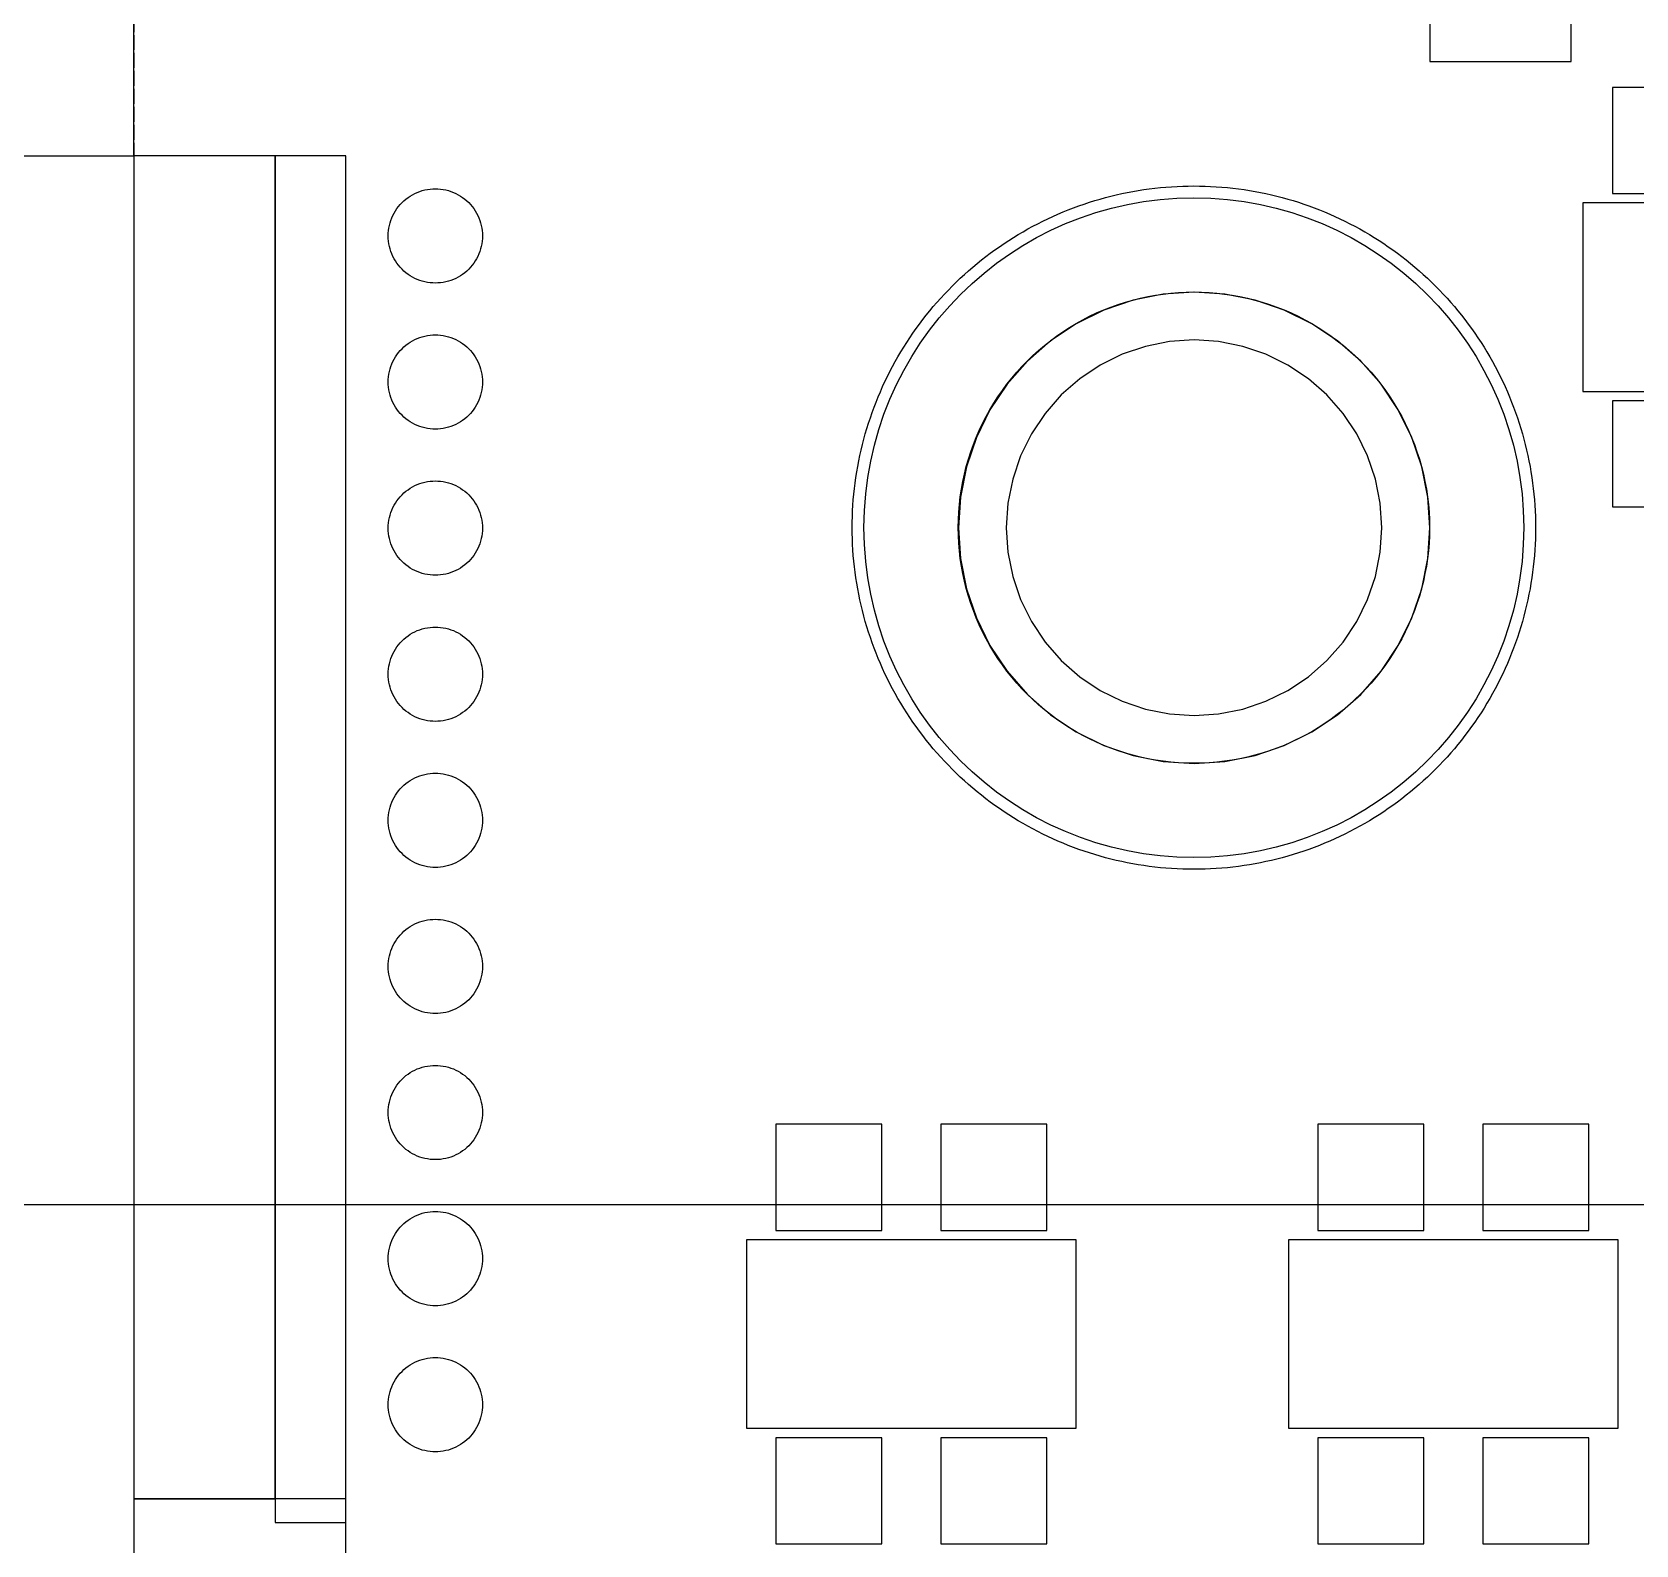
# Model space of a CAD drawing. Header units: millimetres. Extents: x -74219 to 26724, y -11313 to 45223.
# Drawn here: x 1069 to 7875, y 8405 to 14825 of the extents above; entities that cross this region are included whole.
import ezdxf

# ---------------------------------------------------------------- set-up
doc = ezdxf.new("R2010")
doc.units = ezdxf.units.MM
doc.linetypes.add('CENTER', pattern=[5.08, 3.175, -0.635, 0.635, -0.635])
doc.linetypes.add('DASHED', pattern=[1.524, 1.27, -0.254])
for name, color, linetype in [('SMK-ABOVE', 5, 'DASHED'), ('SMK-EXIST', 30, 'CONTINUOUS'), ('SMK-GRID', 8, 'CENTER'), ('SMK-R7-BAR', 40, 'Continuous'), ('SMK-R7-FURN', 7, 'Continuous'), ('SMK-R7-ROOF', 34, 'Continuous'), ('SMK-R7-SERV', 4, 'Continuous'), ('SMK-R7-STEPS', 8, 'Continuous'), ('SMK-R7-TREE', 3, 'Continuous')]:
    doc.layers.add(name, color=color, linetype=linetype)

msp = doc.modelspace()

# ---------------------------------------------------------------- linework, layer by layer
at = {"layer": 'SMK-ABOVE', "ltscale": 50}
msp.add_lwpolyline([(-0.4, 4100.3), (301.6, 4100.3), (406.2, 4104.8), (510, 4118.5), (612.2, 4141.2), (712, 4172.7), (808.7, 4212.7), (901.6, 4261.1), (989.9, 4317.3), (1072.9, 4381), (1150.1, 4451.8), (1220.8, 4528.9), (1284.6, 4612), (1340.8, 4700.3), (1389.2, 4793.1), (1429.2, 4889.9), (1460.7, 4989.7), (1483.4, 5091.9), (1497, 5195.7), (1501.6, 5300.3), (1501.6, 30800.3)], dxfattribs=at)
at = {"layer": 'SMK-EXIST'}
for points in [[(6999.8, 12721.5), (6991.3, 12852), (6965.8, 12980.3), (6923.7, 13104.2), (6865.9, 13221.5), (6793.2, 13330.3), (6706.9, 13428.6), (6608.6, 13514.9), (6499.8, 13587.5), (6382.5, 13645.4), (6258.7, 13687.4), (6130.4, 13713), (5999.8, 13721.5), (5869.3, 13713), (5741, 13687.4), (5617.2, 13645.4), (5499.8, 13587.5), (5391.1, 13514.9), (5292.7, 13428.6), (5206.5, 13330.3), (5133.8, 13221.5), (5076, 13104.2), (5033.9, 12980.3), (5008.4, 12852), (4999.8, 12721.5), (5008.4, 12591), (5033.9, 12462.7), (5076, 12338.8), (5133.8, 12221.5), (5206.5, 12112.7), (5292.7, 12014.4), (5391.1, 11928.2), (5499.8, 11855.5), (5617.2, 11797.6), (5741, 11755.6), (5869.3, 11730.1), (5999.8, 11721.5), (6130.4, 11730.1), (6258.7, 11755.6), (6382.5, 11797.6), (6499.8, 11855.5), (6608.6, 11928.2), (6706.9, 12014.4), (6793.2, 12112.7), (6865.9, 12221.5), (6923.7, 12338.8), (6965.8, 12462.7), (6991.3, 12591)], [(6796.6, 12721.5), (6789.8, 12825.5), (6769.5, 12927.7), (6736, 13026.4), (6689.9, 13119.9), (6632, 13206.6), (6563.2, 13284.9), (6484.9, 13353.6), (6398.2, 13411.5), (6304.7, 13457.6), (6206.1, 13491.1), (6103.8, 13511.5), (5999.8, 13518.3), (5895.8, 13511.5), (5793.6, 13491.1), (5694.9, 13457.6), (5601.4, 13411.5), (5514.8, 13353.6), (5436.4, 13284.9), (5367.7, 13206.6), (5309.8, 13119.9), (5263.7, 13026.4), (5230.2, 12927.7), (5209.9, 12825.5), (5203.1, 12721.5), (5209.9, 12617.5), (5230.2, 12515.3), (5263.7, 12416.6), (5309.8, 12323.1), (5367.7, 12236.5), (5436.4, 12158.1), (5514.8, 12089.4), (5601.4, 12031.5), (5694.9, 11985.4), (5793.6, 11951.9), (5895.8, 11931.5), (5999.8, 11924.7), (6103.8, 11931.5), (6206.1, 11951.9), (6304.7, 11985.4), (6398.2, 12031.5), (6484.9, 12089.4), (6563.2, 12158.1), (6632, 12236.5), (6689.9, 12323.1), (6736, 12416.6), (6769.5, 12515.3), (6789.8, 12617.5)]]:
    msp.add_lwpolyline(points, close=True, dxfattribs=at)
at = {"layer": 'SMK-GRID', "ltscale": 60}
msp.add_line((-14100, 9850), (15500, 9850), dxfattribs=at)
at = {"layer": 'SMK-R7-BAR'}
for points in [[(2100, 8600), (2100, 14300), (1500, 14300), (1500, 8600)], [(2400, 8500), (2400, 14300), (2100, 14300), (2100, 8500)], [(2980, 13960), (2979.7, 13948.8), (2978.7, 13937.6), (2977.2, 13926.5), (2975, 13915.5), (2972.2, 13904.6), (2968.8, 13893.9), (2964.8, 13883.5), (2960.2, 13873.2), (2955, 13863.3), (2949.3, 13853.6), (2943.1, 13844.3), (2936.4, 13835.3), (2929.1, 13826.7), (2921.4, 13818.6), (2913.3, 13810.9), (2904.7, 13803.6), (2895.7, 13796.9), (2886.4, 13790.7), (2876.7, 13785), (2866.8, 13779.8), (2856.5, 13775.2), (2846.1, 13771.2), (2835.4, 13767.8), (2824.5, 13765), (2813.5, 13762.8), (2802.4, 13761.3), (2791.2, 13760.3), (2780, 13760), (2768.8, 13760.3), (2757.6, 13761.3), (2746.5, 13762.8), (2735.5, 13765), (2724.6, 13767.8), (2713.9, 13771.2), (2703.5, 13775.2), (2693.2, 13779.8), (2683.3, 13785), (2673.6, 13790.7), (2664.3, 13796.9), (2655.3, 13803.6), (2646.7, 13810.9), (2638.6, 13818.6), (2630.9, 13826.7), (2623.6, 13835.3), (2616.9, 13844.3), (2610.7, 13853.6), (2605, 13863.3), (2599.8, 13873.2), (2595.2, 13883.5), (2591.2, 13893.9), (2587.8, 13904.6), (2585, 13915.5), (2582.8, 13926.5), (2581.3, 13937.6), (2580.3, 13948.8), (2580, 13960), (2580.3, 13971.2), (2581.3, 13982.4), (2582.8, 13993.5), (2585, 14004.5), (2587.8, 14015.4), (2591.2, 14026.1), (2595.2, 14036.5), (2599.8, 14046.8), (2605, 14056.7), (2610.7, 14066.4), (2616.9, 14075.7), (2623.6, 14084.7), (2630.9, 14093.3), (2638.6, 14101.4), (2646.7, 14109.1), (2655.3, 14116.4), (2664.3, 14123.1), (2673.6, 14129.3), (2683.3, 14135), (2693.2, 14140.2), (2703.5, 14144.8), (2713.9, 14148.8), (2724.6, 14152.2), (2735.5, 14155), (2746.5, 14157.2), (2757.6, 14158.7), (2768.8, 14159.7), (2780, 14160), (2791.2, 14159.7), (2802.4, 14158.7), (2813.5, 14157.2), (2824.5, 14155), (2835.4, 14152.2), (2846.1, 14148.8), (2856.5, 14144.8), (2866.8, 14140.2), (2876.7, 14135), (2886.4, 14129.3), (2895.7, 14123.1), (2904.7, 14116.4), (2913.3, 14109.1), (2921.4, 14101.4), (2929.1, 14093.3), (2936.4, 14084.7), (2943.1, 14075.7), (2949.3, 14066.4), (2955, 14056.7), (2960.2, 14046.8), (2964.8, 14036.5), (2968.8, 14026.1), (2972.2, 14015.4), (2975, 14004.5), (2977.2, 13993.5), (2978.7, 13982.4), (2979.7, 13971.2)], [(2980, 13340), (2979.7, 13328.8), (2978.7, 13317.6), (2977.2, 13306.5), (2975, 13295.5), (2972.2, 13284.6), (2968.8, 13273.9), (2964.8, 13263.5), (2960.2, 13253.2), (2955, 13243.3), (2949.3, 13233.6), (2943.1, 13224.3), (2936.4, 13215.3), (2929.1, 13206.7), (2921.4, 13198.6), (2913.3, 13190.9), (2904.7, 13183.6), (2895.7, 13176.9), (2886.4, 13170.7), (2876.7, 13165), (2866.8, 13159.8), (2856.5, 13155.2), (2846.1, 13151.2), (2835.4, 13147.8), (2824.5, 13145), (2813.5, 13142.8), (2802.4, 13141.3), (2791.2, 13140.3), (2780, 13140), (2768.8, 13140.3), (2757.6, 13141.3), (2746.5, 13142.8), (2735.5, 13145), (2724.6, 13147.8), (2713.9, 13151.2), (2703.5, 13155.2), (2693.2, 13159.8), (2683.3, 13165), (2673.6, 13170.7), (2664.3, 13176.9), (2655.3, 13183.6), (2646.7, 13190.9), (2638.6, 13198.6), (2630.9, 13206.7), (2623.6, 13215.3), (2616.9, 13224.3), (2610.7, 13233.6), (2605, 13243.3), (2599.8, 13253.2), (2595.2, 13263.5), (2591.2, 13273.9), (2587.8, 13284.6), (2585, 13295.5), (2582.8, 13306.5), (2581.3, 13317.6), (2580.3, 13328.8), (2580, 13340), (2580.3, 13351.2), (2581.3, 13362.4), (2582.8, 13373.5), (2585, 13384.5), (2587.8, 13395.4), (2591.2, 13406.1), (2595.2, 13416.5), (2599.8, 13426.8), (2605, 13436.7), (2610.7, 13446.4), (2616.9, 13455.7), (2623.6, 13464.7), (2630.9, 13473.3), (2638.6, 13481.4), (2646.7, 13489.1), (2655.3, 13496.4), (2664.3, 13503.1), (2673.6, 13509.3), (2683.3, 13515), (2693.2, 13520.2), (2703.5, 13524.8), (2713.9, 13528.8), (2724.6, 13532.2), (2735.5, 13535), (2746.5, 13537.2), (2757.6, 13538.7), (2768.8, 13539.7), (2780, 13540), (2791.2, 13539.7), (2802.4, 13538.7), (2813.5, 13537.2), (2824.5, 13535), (2835.4, 13532.2), (2846.1, 13528.8), (2856.5, 13524.8), (2866.8, 13520.2), (2876.7, 13515), (2886.4, 13509.3), (2895.7, 13503.1), (2904.7, 13496.4), (2913.3, 13489.1), (2921.4, 13481.4), (2929.1, 13473.3), (2936.4, 13464.7), (2943.1, 13455.7), (2949.3, 13446.4), (2955, 13436.7), (2960.2, 13426.8), (2964.8, 13416.5), (2968.8, 13406.1), (2972.2, 13395.4), (2975, 13384.5), (2977.2, 13373.5), (2978.7, 13362.4), (2979.7, 13351.2)], [(2980, 12720), (2979.7, 12708.8), (2978.7, 12697.6), (2977.2, 12686.5), (2975, 12675.5), (2972.2, 12664.6), (2968.8, 12653.9), (2964.8, 12643.5), (2960.2, 12633.2), (2955, 12623.3), (2949.3, 12613.6), (2943.1, 12604.3), (2936.4, 12595.3), (2929.1, 12586.7), (2921.4, 12578.6), (2913.3, 12570.9), (2904.7, 12563.6), (2895.7, 12556.9), (2886.4, 12550.7), (2876.7, 12545), (2866.8, 12539.8), (2856.5, 12535.2), (2846.1, 12531.2), (2835.4, 12527.8), (2824.5, 12525), (2813.5, 12522.8), (2802.4, 12521.3), (2791.2, 12520.3), (2780, 12520), (2768.8, 12520.3), (2757.6, 12521.3), (2746.5, 12522.8), (2735.5, 12525), (2724.6, 12527.8), (2713.9, 12531.2), (2703.5, 12535.2), (2693.2, 12539.8), (2683.3, 12545), (2673.6, 12550.7), (2664.3, 12556.9), (2655.3, 12563.6), (2646.7, 12570.9), (2638.6, 12578.6), (2630.9, 12586.7), (2623.6, 12595.3), (2616.9, 12604.3), (2610.7, 12613.6), (2605, 12623.3), (2599.8, 12633.2), (2595.2, 12643.5), (2591.2, 12653.9), (2587.8, 12664.6), (2585, 12675.5), (2582.8, 12686.5), (2581.3, 12697.6), (2580.3, 12708.8), (2580, 12720), (2580.3, 12731.2), (2581.3, 12742.4), (2582.8, 12753.5), (2585, 12764.5), (2587.8, 12775.4), (2591.2, 12786.1), (2595.2, 12796.5), (2599.8, 12806.8), (2605, 12816.7), (2610.7, 12826.4), (2616.9, 12835.7), (2623.6, 12844.7), (2630.9, 12853.3), (2638.6, 12861.4), (2646.7, 12869.1), (2655.3, 12876.4), (2664.3, 12883.1), (2673.6, 12889.3), (2683.3, 12895), (2693.2, 12900.2), (2703.5, 12904.8), (2713.9, 12908.8), (2724.6, 12912.2), (2735.5, 12915), (2746.5, 12917.2), (2757.6, 12918.7), (2768.8, 12919.7), (2780, 12920), (2791.2, 12919.7), (2802.4, 12918.7), (2813.5, 12917.2), (2824.5, 12915), (2835.4, 12912.2), (2846.1, 12908.8), (2856.5, 12904.8), (2866.8, 12900.2), (2876.7, 12895), (2886.4, 12889.3), (2895.7, 12883.1), (2904.7, 12876.4), (2913.3, 12869.1), (2921.4, 12861.4), (2929.1, 12853.3), (2936.4, 12844.7), (2943.1, 12835.7), (2949.3, 12826.4), (2955, 12816.7), (2960.2, 12806.8), (2964.8, 12796.5), (2968.8, 12786.1), (2972.2, 12775.4), (2975, 12764.5), (2977.2, 12753.5), (2978.7, 12742.4), (2979.7, 12731.2)], [(2980, 12100), (2979.7, 12088.8), (2978.7, 12077.6), (2977.2, 12066.5), (2975, 12055.5), (2972.2, 12044.6), (2968.8, 12033.9), (2964.8, 12023.5), (2960.2, 12013.2), (2955, 12003.3), (2949.3, 11993.6), (2943.1, 11984.3), (2936.4, 11975.3), (2929.1, 11966.7), (2921.4, 11958.6), (2913.3, 11950.9), (2904.7, 11943.6), (2895.7, 11936.9), (2886.4, 11930.7), (2876.7, 11925), (2866.8, 11919.8), (2856.5, 11915.2), (2846.1, 11911.2), (2835.4, 11907.8), (2824.5, 11905), (2813.5, 11902.8), (2802.4, 11901.3), (2791.2, 11900.3), (2780, 11900), (2768.8, 11900.3), (2757.6, 11901.3), (2746.5, 11902.8), (2735.5, 11905), (2724.6, 11907.8), (2713.9, 11911.2), (2703.5, 11915.2), (2693.2, 11919.8), (2683.3, 11925), (2673.6, 11930.7), (2664.3, 11936.9), (2655.3, 11943.6), (2646.7, 11950.9), (2638.6, 11958.6), (2630.9, 11966.7), (2623.6, 11975.3), (2616.9, 11984.3), (2610.7, 11993.6), (2605, 12003.3), (2599.8, 12013.2), (2595.2, 12023.5), (2591.2, 12033.9), (2587.8, 12044.6), (2585, 12055.5), (2582.8, 12066.5), (2581.3, 12077.6), (2580.3, 12088.8), (2580, 12100), (2580.3, 12111.2), (2581.3, 12122.4), (2582.8, 12133.5), (2585, 12144.5), (2587.8, 12155.4), (2591.2, 12166.1), (2595.2, 12176.5), (2599.8, 12186.8), (2605, 12196.7), (2610.7, 12206.4), (2616.9, 12215.7), (2623.6, 12224.7), (2630.9, 12233.3), (2638.6, 12241.4), (2646.7, 12249.1), (2655.3, 12256.4), (2664.3, 12263.1), (2673.6, 12269.3), (2683.3, 12275), (2693.2, 12280.2), (2703.5, 12284.8), (2713.9, 12288.8), (2724.6, 12292.2), (2735.5, 12295), (2746.5, 12297.2), (2757.6, 12298.7), (2768.8, 12299.7), (2780, 12300), (2791.2, 12299.7), (2802.4, 12298.7), (2813.5, 12297.2), (2824.5, 12295), (2835.4, 12292.2), (2846.1, 12288.8), (2856.5, 12284.8), (2866.8, 12280.2), (2876.7, 12275), (2886.4, 12269.3), (2895.7, 12263.1), (2904.7, 12256.4), (2913.3, 12249.1), (2921.4, 12241.4), (2929.1, 12233.3), (2936.4, 12224.7), (2943.1, 12215.7), (2949.3, 12206.4), (2955, 12196.7), (2960.2, 12186.8), (2964.8, 12176.5), (2968.8, 12166.1), (2972.2, 12155.4), (2975, 12144.5), (2977.2, 12133.5), (2978.7, 12122.4), (2979.7, 12111.2)], [(2980, 11480), (2979.7, 11468.8), (2978.7, 11457.6), (2977.2, 11446.5), (2975, 11435.5), (2972.2, 11424.6), (2968.8, 11413.9), (2964.8, 11403.5), (2960.2, 11393.2), (2955, 11383.3), (2949.3, 11373.6), (2943.1, 11364.3), (2936.4, 11355.3), (2929.1, 11346.7), (2921.4, 11338.6), (2913.3, 11330.9), (2904.7, 11323.6), (2895.7, 11316.9), (2886.4, 11310.7), (2876.7, 11305), (2866.8, 11299.8), (2856.5, 11295.2), (2846.1, 11291.2), (2835.4, 11287.8), (2824.5, 11285), (2813.5, 11282.8), (2802.4, 11281.3), (2791.2, 11280.3), (2780, 11280), (2768.8, 11280.3), (2757.6, 11281.3), (2746.5, 11282.8), (2735.5, 11285), (2724.6, 11287.8), (2713.9, 11291.2), (2703.5, 11295.2), (2693.2, 11299.8), (2683.3, 11305), (2673.6, 11310.7), (2664.3, 11316.9), (2655.3, 11323.6), (2646.7, 11330.9), (2638.6, 11338.6), (2630.9, 11346.7), (2623.6, 11355.3), (2616.9, 11364.3), (2610.7, 11373.6), (2605, 11383.3), (2599.8, 11393.2), (2595.2, 11403.5), (2591.2, 11413.9), (2587.8, 11424.6), (2585, 11435.5), (2582.8, 11446.5), (2581.3, 11457.6), (2580.3, 11468.8), (2580, 11480), (2580.3, 11491.2), (2581.3, 11502.4), (2582.8, 11513.5), (2585, 11524.5), (2587.8, 11535.4), (2591.2, 11546.1), (2595.2, 11556.5), (2599.8, 11566.8), (2605, 11576.7), (2610.7, 11586.4), (2616.9, 11595.7), (2623.6, 11604.7), (2630.9, 11613.3), (2638.6, 11621.4), (2646.7, 11629.1), (2655.3, 11636.4), (2664.3, 11643.1), (2673.6, 11649.3), (2683.3, 11655), (2693.2, 11660.2), (2703.5, 11664.8), (2713.9, 11668.8), (2724.6, 11672.2), (2735.5, 11675), (2746.5, 11677.2), (2757.6, 11678.7), (2768.8, 11679.7), (2780, 11680), (2791.2, 11679.7), (2802.4, 11678.7), (2813.5, 11677.2), (2824.5, 11675), (2835.4, 11672.2), (2846.1, 11668.8), (2856.5, 11664.8), (2866.8, 11660.2), (2876.7, 11655), (2886.4, 11649.3), (2895.7, 11643.1), (2904.7, 11636.4), (2913.3, 11629.1), (2921.4, 11621.4), (2929.1, 11613.3), (2936.4, 11604.7), (2943.1, 11595.7), (2949.3, 11586.4), (2955, 11576.7), (2960.2, 11566.8), (2964.8, 11556.5), (2968.8, 11546.1), (2972.2, 11535.4), (2975, 11524.5), (2977.2, 11513.5), (2978.7, 11502.4), (2979.7, 11491.2)], [(2980, 10860), (2979.7, 10848.8), (2978.7, 10837.6), (2977.2, 10826.5), (2975, 10815.5), (2972.2, 10804.6), (2968.8, 10793.9), (2964.8, 10783.5), (2960.2, 10773.2), (2955, 10763.3), (2949.3, 10753.6), (2943.1, 10744.3), (2936.4, 10735.3), (2929.1, 10726.7), (2921.4, 10718.6), (2913.3, 10710.9), (2904.7, 10703.6), (2895.7, 10696.9), (2886.4, 10690.7), (2876.7, 10685), (2866.8, 10679.8), (2856.5, 10675.2), (2846.1, 10671.2), (2835.4, 10667.8), (2824.5, 10665), (2813.5, 10662.8), (2802.4, 10661.3), (2791.2, 10660.3), (2780, 10660), (2768.8, 10660.3), (2757.6, 10661.3), (2746.5, 10662.8), (2735.5, 10665), (2724.6, 10667.8), (2713.9, 10671.2), (2703.5, 10675.2), (2693.2, 10679.8), (2683.3, 10685), (2673.6, 10690.7), (2664.3, 10696.9), (2655.3, 10703.6), (2646.7, 10710.9), (2638.6, 10718.6), (2630.9, 10726.7), (2623.6, 10735.3), (2616.9, 10744.3), (2610.7, 10753.6), (2605, 10763.3), (2599.8, 10773.2), (2595.2, 10783.5), (2591.2, 10793.9), (2587.8, 10804.6), (2585, 10815.5), (2582.8, 10826.5), (2581.3, 10837.6), (2580.3, 10848.8), (2580, 10860), (2580.3, 10871.2), (2581.3, 10882.4), (2582.8, 10893.5), (2585, 10904.5), (2587.8, 10915.4), (2591.2, 10926.1), (2595.2, 10936.5), (2599.8, 10946.8), (2605, 10956.7), (2610.7, 10966.4), (2616.9, 10975.7), (2623.6, 10984.7), (2630.9, 10993.3), (2638.6, 11001.4), (2646.7, 11009.1), (2655.3, 11016.4), (2664.3, 11023.1), (2673.6, 11029.3), (2683.3, 11035), (2693.2, 11040.2), (2703.5, 11044.8), (2713.9, 11048.8), (2724.6, 11052.2), (2735.5, 11055), (2746.5, 11057.2), (2757.6, 11058.7), (2768.8, 11059.7), (2780, 11060), (2791.2, 11059.7), (2802.4, 11058.7), (2813.5, 11057.2), (2824.5, 11055), (2835.4, 11052.2), (2846.1, 11048.8), (2856.5, 11044.8), (2866.8, 11040.2), (2876.7, 11035), (2886.4, 11029.3), (2895.7, 11023.1), (2904.7, 11016.4), (2913.3, 11009.1), (2921.4, 11001.4), (2929.1, 10993.3), (2936.4, 10984.7), (2943.1, 10975.7), (2949.3, 10966.4), (2955, 10956.7), (2960.2, 10946.8), (2964.8, 10936.5), (2968.8, 10926.1), (2972.2, 10915.4), (2975, 10904.5), (2977.2, 10893.5), (2978.7, 10882.4), (2979.7, 10871.2)], [(2980, 10240), (2979.7, 10228.8), (2978.7, 10217.6), (2977.2, 10206.5), (2975, 10195.5), (2972.2, 10184.6), (2968.8, 10173.9), (2964.8, 10163.5), (2960.2, 10153.2), (2955, 10143.3), (2949.3, 10133.6), (2943.1, 10124.3), (2936.4, 10115.3), (2929.1, 10106.7), (2921.4, 10098.6), (2913.3, 10090.9), (2904.7, 10083.6), (2895.7, 10076.9), (2886.4, 10070.7), (2876.7, 10065), (2866.8, 10059.8), (2856.5, 10055.2), (2846.1, 10051.2), (2835.4, 10047.8), (2824.5, 10045), (2813.5, 10042.8), (2802.4, 10041.3), (2791.2, 10040.3), (2780, 10040), (2768.8, 10040.3), (2757.6, 10041.3), (2746.5, 10042.8), (2735.5, 10045), (2724.6, 10047.8), (2713.9, 10051.2), (2703.5, 10055.2), (2693.2, 10059.8), (2683.3, 10065), (2673.6, 10070.7), (2664.3, 10076.9), (2655.3, 10083.6), (2646.7, 10090.9), (2638.6, 10098.6), (2630.9, 10106.7), (2623.6, 10115.3), (2616.9, 10124.3), (2610.7, 10133.6), (2605, 10143.3), (2599.8, 10153.2), (2595.2, 10163.5), (2591.2, 10173.9), (2587.8, 10184.6), (2585, 10195.5), (2582.8, 10206.5), (2581.3, 10217.6), (2580.3, 10228.8), (2580, 10240), (2580.3, 10251.2), (2581.3, 10262.4), (2582.8, 10273.5), (2585, 10284.5), (2587.8, 10295.4), (2591.2, 10306.1), (2595.2, 10316.5), (2599.8, 10326.8), (2605, 10336.7), (2610.7, 10346.4), (2616.9, 10355.7), (2623.6, 10364.7), (2630.9, 10373.3), (2638.6, 10381.4), (2646.7, 10389.1), (2655.3, 10396.4), (2664.3, 10403.1), (2673.6, 10409.3), (2683.3, 10415), (2693.2, 10420.2), (2703.5, 10424.8), (2713.9, 10428.8), (2724.6, 10432.2), (2735.5, 10435), (2746.5, 10437.2), (2757.6, 10438.7), (2768.8, 10439.7), (2780, 10440), (2791.2, 10439.7), (2802.4, 10438.7), (2813.5, 10437.2), (2824.5, 10435), (2835.4, 10432.2), (2846.1, 10428.8), (2856.5, 10424.8), (2866.8, 10420.2), (2876.7, 10415), (2886.4, 10409.3), (2895.7, 10403.1), (2904.7, 10396.4), (2913.3, 10389.1), (2921.4, 10381.4), (2929.1, 10373.3), (2936.4, 10364.7), (2943.1, 10355.7), (2949.3, 10346.4), (2955, 10336.7), (2960.2, 10326.8), (2964.8, 10316.5), (2968.8, 10306.1), (2972.2, 10295.4), (2975, 10284.5), (2977.2, 10273.5), (2978.7, 10262.4), (2979.7, 10251.2)], [(2980, 9620), (2979.7, 9608.8), (2978.7, 9597.6), (2977.2, 9586.5), (2975, 9575.5), (2972.2, 9564.6), (2968.8, 9553.9), (2964.8, 9543.5), (2960.2, 9533.2), (2955, 9523.3), (2949.3, 9513.6), (2943.1, 9504.3), (2936.4, 9495.3), (2929.1, 9486.7), (2921.4, 9478.6), (2913.3, 9470.9), (2904.7, 9463.6), (2895.7, 9456.9), (2886.4, 9450.7), (2876.7, 9445), (2866.8, 9439.8), (2856.5, 9435.2), (2846.1, 9431.2), (2835.4, 9427.8), (2824.5, 9425), (2813.5, 9422.8), (2802.4, 9421.3), (2791.2, 9420.3), (2780, 9420), (2768.8, 9420.3), (2757.6, 9421.3), (2746.5, 9422.8), (2735.5, 9425), (2724.6, 9427.8), (2713.9, 9431.2), (2703.5, 9435.2), (2693.2, 9439.8), (2683.3, 9445), (2673.6, 9450.7), (2664.3, 9456.9), (2655.3, 9463.6), (2646.7, 9470.9), (2638.6, 9478.6), (2630.9, 9486.7), (2623.6, 9495.3), (2616.9, 9504.3), (2610.7, 9513.6), (2605, 9523.3), (2599.8, 9533.2), (2595.2, 9543.5), (2591.2, 9553.9), (2587.8, 9564.6), (2585, 9575.5), (2582.8, 9586.5), (2581.3, 9597.6), (2580.3, 9608.8), (2580, 9620), (2580.3, 9631.2), (2581.3, 9642.4), (2582.8, 9653.5), (2585, 9664.5), (2587.8, 9675.4), (2591.2, 9686.1), (2595.2, 9696.5), (2599.8, 9706.8), (2605, 9716.7), (2610.7, 9726.4), (2616.9, 9735.7), (2623.6, 9744.7), (2630.9, 9753.3), (2638.6, 9761.4), (2646.7, 9769.1), (2655.3, 9776.4), (2664.3, 9783.1), (2673.6, 9789.3), (2683.3, 9795), (2693.2, 9800.2), (2703.5, 9804.8), (2713.9, 9808.8), (2724.6, 9812.2), (2735.5, 9815), (2746.5, 9817.2), (2757.6, 9818.7), (2768.8, 9819.7), (2780, 9820), (2791.2, 9819.7), (2802.4, 9818.7), (2813.5, 9817.2), (2824.5, 9815), (2835.4, 9812.2), (2846.1, 9808.8), (2856.5, 9804.8), (2866.8, 9800.2), (2876.7, 9795), (2886.4, 9789.3), (2895.7, 9783.1), (2904.7, 9776.4), (2913.3, 9769.1), (2921.4, 9761.4), (2929.1, 9753.3), (2936.4, 9744.7), (2943.1, 9735.7), (2949.3, 9726.4), (2955, 9716.7), (2960.2, 9706.8), (2964.8, 9696.5), (2968.8, 9686.1), (2972.2, 9675.4), (2975, 9664.5), (2977.2, 9653.5), (2978.7, 9642.4), (2979.7, 9631.2)], [(2980, 9000), (2979.7, 8988.8), (2978.7, 8977.6), (2977.2, 8966.5), (2975, 8955.5), (2972.2, 8944.6), (2968.8, 8933.9), (2964.8, 8923.5), (2960.2, 8913.2), (2955, 8903.3), (2949.3, 8893.6), (2943.1, 8884.3), (2936.4, 8875.3), (2929.1, 8866.7), (2921.4, 8858.6), (2913.3, 8850.9), (2904.7, 8843.6), (2895.7, 8836.9), (2886.4, 8830.7), (2876.7, 8825), (2866.8, 8819.8), (2856.5, 8815.2), (2846.1, 8811.2), (2835.4, 8807.8), (2824.5, 8805), (2813.5, 8802.8), (2802.4, 8801.3), (2791.2, 8800.3), (2780, 8800), (2768.8, 8800.3), (2757.6, 8801.3), (2746.5, 8802.8), (2735.5, 8805), (2724.6, 8807.8), (2713.9, 8811.2), (2703.5, 8815.2), (2693.2, 8819.8), (2683.3, 8825), (2673.6, 8830.7), (2664.3, 8836.9), (2655.3, 8843.6), (2646.7, 8850.9), (2638.6, 8858.6), (2630.9, 8866.7), (2623.6, 8875.3), (2616.9, 8884.3), (2610.7, 8893.6), (2605, 8903.3), (2599.8, 8913.2), (2595.2, 8923.5), (2591.2, 8933.9), (2587.8, 8944.6), (2585, 8955.5), (2582.8, 8966.5), (2581.3, 8977.6), (2580.3, 8988.8), (2580, 9000), (2580.3, 9011.2), (2581.3, 9022.4), (2582.8, 9033.5), (2585, 9044.5), (2587.8, 9055.4), (2591.2, 9066.1), (2595.2, 9076.5), (2599.8, 9086.8), (2605, 9096.7), (2610.7, 9106.4), (2616.9, 9115.7), (2623.6, 9124.7), (2630.9, 9133.3), (2638.6, 9141.4), (2646.7, 9149.1), (2655.3, 9156.4), (2664.3, 9163.1), (2673.6, 9169.3), (2683.3, 9175), (2693.2, 9180.2), (2703.5, 9184.8), (2713.9, 9188.8), (2724.6, 9192.2), (2735.5, 9195), (2746.5, 9197.2), (2757.6, 9198.7), (2768.8, 9199.7), (2780, 9200), (2791.2, 9199.7), (2802.4, 9198.7), (2813.5, 9197.2), (2824.5, 9195), (2835.4, 9192.2), (2846.1, 9188.8), (2856.5, 9184.8), (2866.8, 9180.2), (2876.7, 9175), (2886.4, 9169.3), (2895.7, 9163.1), (2904.7, 9156.4), (2913.3, 9149.1), (2921.4, 9141.4), (2929.1, 9133.3), (2936.4, 9124.7), (2943.1, 9115.7), (2949.3, 9106.4), (2955, 9096.7), (2960.2, 9086.8), (2964.8, 9076.5), (2968.8, 9066.1), (2972.2, 9055.4), (2975, 9044.5), (2977.2, 9033.5), (2978.7, 9022.4), (2979.7, 9011.2)], [(2400, 8000), (2400, 8600), (1500, 8600), (1500, 8000)]]:
    msp.add_lwpolyline(points, close=True, dxfattribs=at)
at = {"layer": 'SMK-R7-FURN'}
for points in [[(8225, 14140), (8225, 14590), (7775, 14590), (7775, 14140)], [(9050, 13300), (9050, 14100), (7650, 14100), (7650, 13300)], [(8225, 12810), (8225, 13260), (7775, 13260), (7775, 12810)], [(4675, 9740), (4675, 10190), (4225, 10190), (4225, 9740)], [(5375, 9740), (5375, 10190), (4925, 10190), (4925, 9740)], [(6975, 9740), (6975, 10190), (6525, 10190), (6525, 9740)], [(7675, 9740), (7675, 10190), (7225, 10190), (7225, 9740)], [(5500, 8900), (5500, 9700), (4100, 9700), (4100, 8900)], [(7800, 8900), (7800, 9700), (6400, 9700), (6400, 8900)], [(4675, 8410), (4675, 8860), (4225, 8860), (4225, 8410)], [(5375, 8410), (5375, 8860), (4925, 8860), (4925, 8410)], [(6975, 8410), (6975, 8860), (6525, 8860), (6525, 8410)], [(7675, 8410), (7675, 8860), (7225, 8860), (7225, 8410)]]:
    msp.add_lwpolyline(points, close=True, dxfattribs=at)
at = {"layer": 'SMK-R7-ROOF'}
msp.add_line((0, 9850), (12071.8, 9850), dxfattribs=at)
msp.add_circle((5999, 12722), 1400, dxfattribs=at)
at = {"layer": 'SMK-R7-SERV'}
msp.add_lwpolyline([(7600, 14700), (7600, 15250), (7000, 15250), (7000, 14700)], close=True, dxfattribs=at)
at = {"layer": 'SMK-R7-STEPS'}
msp.add_lwpolyline([(1500, 14300), (1500, 15300), (550, 15300), (550, 14300)], close=True, dxfattribs=at)
at = {"layer": 'SMK-R7-TREE'}
for points in [[(7448.8, 12698.3), (7448.2, 12674.6), (7447.3, 12650.9), (7445.9, 12627.2), (7444.2, 12603.5), (7442, 12579.9), (7439.5, 12556.3), (7436.6, 12532.7), (7433.3, 12509.2), (7429.6, 12485.8), (7425.6, 12462.4), (7421.1, 12439.1), (7416.3, 12415.9), (7411.1, 12392.7), (7405.5, 12369.7), (7399.6, 12346.7), (7393.3, 12323.8), (7386.6, 12301.1), (7379.5, 12278.4), (7372, 12255.9), (7364.2, 12233.5), (7356.1, 12211.2), (7347.5, 12189.1), (7338.6, 12167.1), (7329.4, 12145.3), (7319.8, 12123.6), (7309.8, 12102), (7299.5, 12080.7), (7288.8, 12059.5), (7277.8, 12038.5), (7266.4, 12017.6), (7254.7, 11997), (7242.7, 11976.6), (7230.3, 11956.3), (7217.7, 11936.3), (7204.6, 11916.4), (7191.3, 11896.8), (7177.6, 11877.4), (7163.7, 11858.2), (7149.4, 11839.3), (7134.8, 11820.6), (7119.9, 11802.1), (7104.7, 11783.9), (7089.2, 11765.9), (7073.4, 11748.2), (7057.3, 11730.8), (7040.9, 11713.6), (7024.3, 11696.7), (7007.4, 11680.1), (6990.2, 11663.7), (6972.8, 11647.6), (6955.1, 11631.8), (6937.1, 11616.3), (6918.9, 11601.1), (6900.4, 11586.2), (6881.7, 11571.6), (6862.8, 11557.3), (6843.6, 11543.4), (6824.2, 11529.7), (6804.6, 11516.4), (6784.7, 11503.3), (6764.7, 11490.7), (6744.4, 11478.3), (6724, 11466.3), (6703.4, 11454.6), (6682.5, 11443.2), (6661.5, 11432.2), (6640.3, 11421.5), (6619, 11411.2), (6597.4, 11401.2), (6575.7, 11391.6), (6553.9, 11382.4), (6531.9, 11373.5), (6509.8, 11364.9), (6487.5, 11356.8), (6465.1, 11349), (6442.6, 11341.5), (6419.9, 11334.4), (6397.2, 11327.7), (6374.3, 11321.4), (6351.3, 11315.5), (6328.3, 11309.9), (6305.1, 11304.7), (6281.9, 11299.9), (6258.6, 11295.4), (6235.2, 11291.4), (6211.8, 11287.7), (6188.3, 11284.4), (6164.7, 11281.5), (6141.1, 11279), (6117.5, 11276.8), (6093.8, 11275.1), (6070.1, 11273.7), (6046.4, 11272.8), (6022.7, 11272.2), (5999, 11272), (5975.3, 11272.2), (5951.6, 11272.8), (5927.9, 11273.7), (5904.2, 11275.1), (5880.5, 11276.8), (5856.9, 11279), (5833.3, 11281.5), (5809.7, 11284.4), (5786.2, 11287.7), (5762.8, 11291.4), (5739.4, 11295.4), (5716.1, 11299.9), (5692.9, 11304.7), (5669.7, 11309.9), (5646.7, 11315.5), (5623.7, 11321.4), (5600.8, 11327.7), (5578.1, 11334.4), (5555.4, 11341.5), (5532.9, 11349), (5510.5, 11356.8), (5488.2, 11364.9), (5466.1, 11373.5), (5444.1, 11382.4), (5422.3, 11391.6), (5400.6, 11401.2), (5379, 11411.2), (5357.7, 11421.5), (5336.5, 11432.2), (5315.5, 11443.2), (5294.6, 11454.6), (5274, 11466.3), (5253.6, 11478.3), (5233.3, 11490.7), (5213.3, 11503.3), (5193.4, 11516.4), (5173.8, 11529.7), (5154.4, 11543.4), (5135.2, 11557.3), (5116.3, 11571.6), (5097.6, 11586.2), (5079.1, 11601.1), (5060.9, 11616.3), (5042.9, 11631.8), (5025.2, 11647.6), (5007.8, 11663.7), (4990.6, 11680.1), (4973.7, 11696.7), (4957.1, 11713.6), (4940.7, 11730.8), (4924.6, 11748.2), (4908.8, 11765.9), (4893.3, 11783.9), (4878.1, 11802.1), (4863.2, 11820.6), (4848.6, 11839.3), (4834.3, 11858.2), (4820.4, 11877.4), (4806.7, 11896.8), (4793.4, 11916.4), (4780.3, 11936.3), (4767.7, 11956.3), (4755.3, 11976.6), (4743.3, 11997), (4731.6, 12017.6), (4720.2, 12038.5), (4709.2, 12059.5), (4698.5, 12080.7), (4688.2, 12102), (4678.2, 12123.6), (4668.6, 12145.3), (4659.4, 12167.1), (4650.5, 12189.1), (4641.9, 12211.2), (4633.8, 12233.5), (4626, 12255.9), (4618.5, 12278.4), (4611.4, 12301.1), (4604.7, 12323.8), (4598.4, 12346.7), (4592.5, 12369.7), (4586.9, 12392.7), (4581.7, 12415.9), (4576.9, 12439.1), (4572.4, 12462.4), (4568.4, 12485.8), (4564.7, 12509.2), (4561.4, 12532.7), (4558.5, 12556.3), (4556, 12579.9), (4553.8, 12603.5), (4552.1, 12627.2), (4550.7, 12650.9), (4549.8, 12674.6), (4549.2, 12698.3), (4549, 12722), (4549.2, 12745.7), (4549.8, 12769.4), (4550.7, 12793.1), (4552.1, 12816.8), (4553.8, 12840.5), (4556, 12864.1), (4558.5, 12887.7), (4561.4, 12911.3), (4564.7, 12934.8), (4568.4, 12958.2), (4572.4, 12981.6), (4576.9, 13004.9), (4581.7, 13028.1), (4586.9, 13051.3), (4592.5, 13074.3), (4598.4, 13097.3), (4604.7, 13120.2), (4611.4, 13142.9), (4618.5, 13165.6), (4626, 13188.1), (4633.8, 13210.5), (4641.9, 13232.8), (4650.5, 13254.9), (4659.4, 13276.9), (4668.6, 13298.7), (4678.2, 13320.4), (4688.2, 13342), (4698.5, 13363.3), (4709.2, 13384.5), (4720.2, 13405.5), (4731.6, 13426.4), (4743.3, 13447), (4755.3, 13467.4), (4767.7, 13487.7), (4780.3, 13507.7), (4793.4, 13527.6), (4806.7, 13547.2), (4820.4, 13566.6), (4834.3, 13585.8), (4848.6, 13604.7), (4863.2, 13623.4), (4878.1, 13641.9), (4893.3, 13660.1), (4908.8, 13678.1), (4924.6, 13695.8), (4940.7, 13713.2), (4957.1, 13730.4), (4973.7, 13747.3), (4990.6, 13763.9), (5007.8, 13780.3), (5025.2, 13796.4), (5042.9, 13812.2), (5060.9, 13827.7), (5079.1, 13842.9), (5097.6, 13857.8), (5116.3, 13872.4), (5135.2, 13886.7), (5154.4, 13900.6), (5173.8, 13914.3), (5193.4, 13927.6), (5213.3, 13940.7), (5233.3, 13953.3), (5253.6, 13965.7), (5274, 13977.7), (5294.6, 13989.4), (5315.5, 14000.8), (5336.5, 14011.8), (5357.7, 14022.5), (5379, 14032.8), (5400.6, 14042.8), (5422.3, 14052.4), (5444.1, 14061.6), (5466.1, 14070.5), (5488.2, 14079.1), (5510.5, 14087.2), (5532.9, 14095), (5555.4, 14102.5), (5578.1, 14109.6), (5600.8, 14116.3), (5623.7, 14122.6), (5646.7, 14128.5), (5669.7, 14134.1), (5692.9, 14139.3), (5716.1, 14144.1), (5739.4, 14148.6), (5762.8, 14152.6), (5786.2, 14156.3), (5809.7, 14159.6), (5833.3, 14162.5), (5856.9, 14165), (5880.5, 14167.2), (5904.2, 14168.9), (5927.9, 14170.3), (5951.6, 14171.2), (5975.3, 14171.8), (5999, 14172), (6022.7, 14171.8), (6046.4, 14171.2), (6070.1, 14170.3), (6093.8, 14168.9), (6117.5, 14167.2), (6141.1, 14165), (6164.7, 14162.5), (6188.3, 14159.6), (6211.8, 14156.3), (6235.2, 14152.6), (6258.6, 14148.6), (6281.9, 14144.1), (6305.1, 14139.3), (6328.3, 14134.1), (6351.3, 14128.5), (6374.3, 14122.6), (6397.2, 14116.3), (6419.9, 14109.6), (6442.6, 14102.5), (6465.1, 14095), (6487.5, 14087.2), (6509.8, 14079.1), (6531.9, 14070.5), (6553.9, 14061.6), (6575.7, 14052.4), (6597.4, 14042.8), (6619, 14032.8), (6640.3, 14022.5), (6661.5, 14011.8), (6682.5, 14000.8), (6703.4, 13989.4), (6724, 13977.7), (6744.4, 13965.7), (6764.7, 13953.3), (6784.7, 13940.7), (6804.6, 13927.6), (6824.2, 13914.3), (6843.6, 13900.6), (6862.8, 13886.7), (6881.7, 13872.4), (6900.4, 13857.8), (6918.9, 13842.9), (6937.1, 13827.7), (6955.1, 13812.2), (6972.8, 13796.4), (6990.2, 13780.3), (7007.4, 13763.9), (7024.3, 13747.3), (7040.9, 13730.4), (7057.3, 13713.2), (7073.4, 13695.8), (7089.2, 13678.1), (7104.7, 13660.1), (7119.9, 13641.9), (7134.8, 13623.4), (7149.4, 13604.7), (7163.7, 13585.8), (7177.6, 13566.6), (7191.3, 13547.2), (7204.6, 13527.6), (7217.7, 13507.7), (7230.3, 13487.7), (7242.7, 13467.4), (7254.7, 13447), (7266.4, 13426.4), (7277.8, 13405.5), (7288.8, 13384.5), (7299.5, 13363.3), (7309.8, 13342), (7319.8, 13320.4), (7329.4, 13298.7), (7338.6, 13276.9), (7347.5, 13254.9), (7356.1, 13232.8), (7364.2, 13210.5), (7372, 13188.1), (7379.5, 13165.6), (7386.6, 13142.9), (7393.3, 13120.2), (7399.6, 13097.3), (7405.5, 13074.3), (7411.1, 13051.3), (7416.3, 13028.1), (7421.1, 13004.9), (7425.6, 12981.6), (7429.6, 12958.2), (7433.3, 12934.8), (7436.6, 12911.3), (7439.5, 12887.7), (7442, 12864.1), (7444.2, 12840.5), (7445.9, 12816.8), (7447.3, 12793.1), (7448.2, 12769.4), (7448.8, 12745.7), (7449, 12722)], [(6999, 12722), (6998.5, 12689.3), (6996.9, 12656.6), (6994.2, 12624), (6990.4, 12591.5), (6985.6, 12559.1), (6979.8, 12526.9), (6972.9, 12494.9), (6964.9, 12463.2), (6955.9, 12431.7), (6945.9, 12400.6), (6934.9, 12369.7), (6922.9, 12339.3), (6909.9, 12309.3), (6895.9, 12279.7), (6880.9, 12250.6), (6865, 12222), (6848.2, 12193.9), (6830.5, 12166.4), (6811.8, 12139.5), (6792.4, 12113.2), (6772, 12087.6), (6750.8, 12062.7), (6728.9, 12038.4), (6706.1, 12014.9), (6682.6, 11992.1), (6658.3, 11970.2), (6633.4, 11949), (6607.8, 11928.6), (6581.5, 11909.2), (6554.6, 11890.5), (6527.1, 11872.8), (6499, 11856), (6470.4, 11840.1), (6441.3, 11825.1), (6411.7, 11811.1), (6381.7, 11798.1), (6351.3, 11786.1), (6320.4, 11775.1), (6289.3, 11765.1), (6257.8, 11756.1), (6226.1, 11748.1), (6194.1, 11741.2), (6161.9, 11735.4), (6129.5, 11730.6), (6097, 11726.8), (6064.4, 11724.1), (6031.7, 11722.5), (5999, 11722), (5966.3, 11722.5), (5933.6, 11724.1), (5901, 11726.8), (5868.5, 11730.6), (5836.1, 11735.4), (5803.9, 11741.2), (5771.9, 11748.1), (5740.2, 11756.1), (5708.7, 11765.1), (5677.6, 11775.1), (5646.7, 11786.1), (5616.3, 11798.1), (5586.3, 11811.1), (5556.7, 11825.1), (5527.6, 11840.1), (5499, 11856), (5470.9, 11872.8), (5443.4, 11890.5), (5416.5, 11909.2), (5390.2, 11928.6), (5364.6, 11949), (5339.7, 11970.2), (5315.4, 11992.1), (5291.9, 12014.9), (5269.1, 12038.4), (5247.2, 12062.7), (5226, 12087.6), (5205.6, 12113.2), (5186.2, 12139.5), (5167.5, 12166.4), (5149.8, 12193.9), (5133, 12222), (5117.1, 12250.6), (5102.1, 12279.7), (5088.1, 12309.3), (5075.1, 12339.3), (5063.1, 12369.7), (5052.1, 12400.6), (5042.1, 12431.7), (5033.1, 12463.2), (5025.1, 12494.9), (5018.2, 12526.9), (5012.4, 12559.1), (5007.6, 12591.5), (5003.8, 12624), (5001.1, 12656.6), (4999.5, 12689.3), (4999, 12722), (4999.5, 12754.7), (5001.1, 12787.4), (5003.8, 12820), (5007.6, 12852.5), (5012.4, 12884.9), (5018.2, 12917.1), (5025.1, 12949.1), (5033.1, 12980.8), (5042.1, 13012.3), (5052.1, 13043.4), (5063.1, 13074.3), (5075.1, 13104.7), (5088.1, 13134.7), (5102.1, 13164.3), (5117.1, 13193.4), (5133, 13222), (5149.8, 13250.1), (5167.5, 13277.6), (5186.2, 13304.5), (5205.6, 13330.8), (5226, 13356.4), (5247.2, 13381.3), (5269.1, 13405.6), (5291.9, 13429.1), (5315.4, 13451.9), (5339.7, 13473.8), (5364.6, 13495), (5390.2, 13515.4), (5416.5, 13534.8), (5443.4, 13553.5), (5470.9, 13571.2), (5499, 13588), (5527.6, 13603.9), (5556.7, 13618.9), (5586.3, 13632.9), (5616.3, 13645.9), (5646.7, 13657.9), (5677.6, 13668.9), (5708.7, 13678.9), (5740.2, 13687.9), (5771.9, 13695.9), (5803.9, 13702.8), (5836.1, 13708.6), (5868.5, 13713.4), (5901, 13717.2), (5933.6, 13719.9), (5966.3, 13721.5), (5999, 13722), (6031.7, 13721.5), (6064.4, 13719.9), (6097, 13717.2), (6129.5, 13713.4), (6161.9, 13708.6), (6194.1, 13702.8), (6226.1, 13695.9), (6257.8, 13687.9), (6289.3, 13678.9), (6320.4, 13668.9), (6351.3, 13657.9), (6381.7, 13645.9), (6411.7, 13632.9), (6441.3, 13618.9), (6470.4, 13603.9), (6499, 13588), (6527.1, 13571.2), (6554.6, 13553.5), (6581.5, 13534.8), (6607.8, 13515.4), (6633.4, 13495), (6658.3, 13473.8), (6682.6, 13451.9), (6706.1, 13429.1), (6728.9, 13405.6), (6750.8, 13381.3), (6772, 13356.4), (6792.4, 13330.8), (6811.8, 13304.5), (6830.5, 13277.6), (6848.2, 13250.1), (6865, 13222), (6880.9, 13193.4), (6895.9, 13164.3), (6909.9, 13134.7), (6922.9, 13104.7), (6934.9, 13074.3), (6945.9, 13043.4), (6955.9, 13012.3), (6964.9, 12980.8), (6972.9, 12949.1), (6979.8, 12917.1), (6985.6, 12884.9), (6990.4, 12852.5), (6994.2, 12820), (6996.9, 12787.4), (6998.5, 12754.7)]]:
    msp.add_lwpolyline(points, close=True, dxfattribs=at)

doc.saveas('drawing.dxf')
